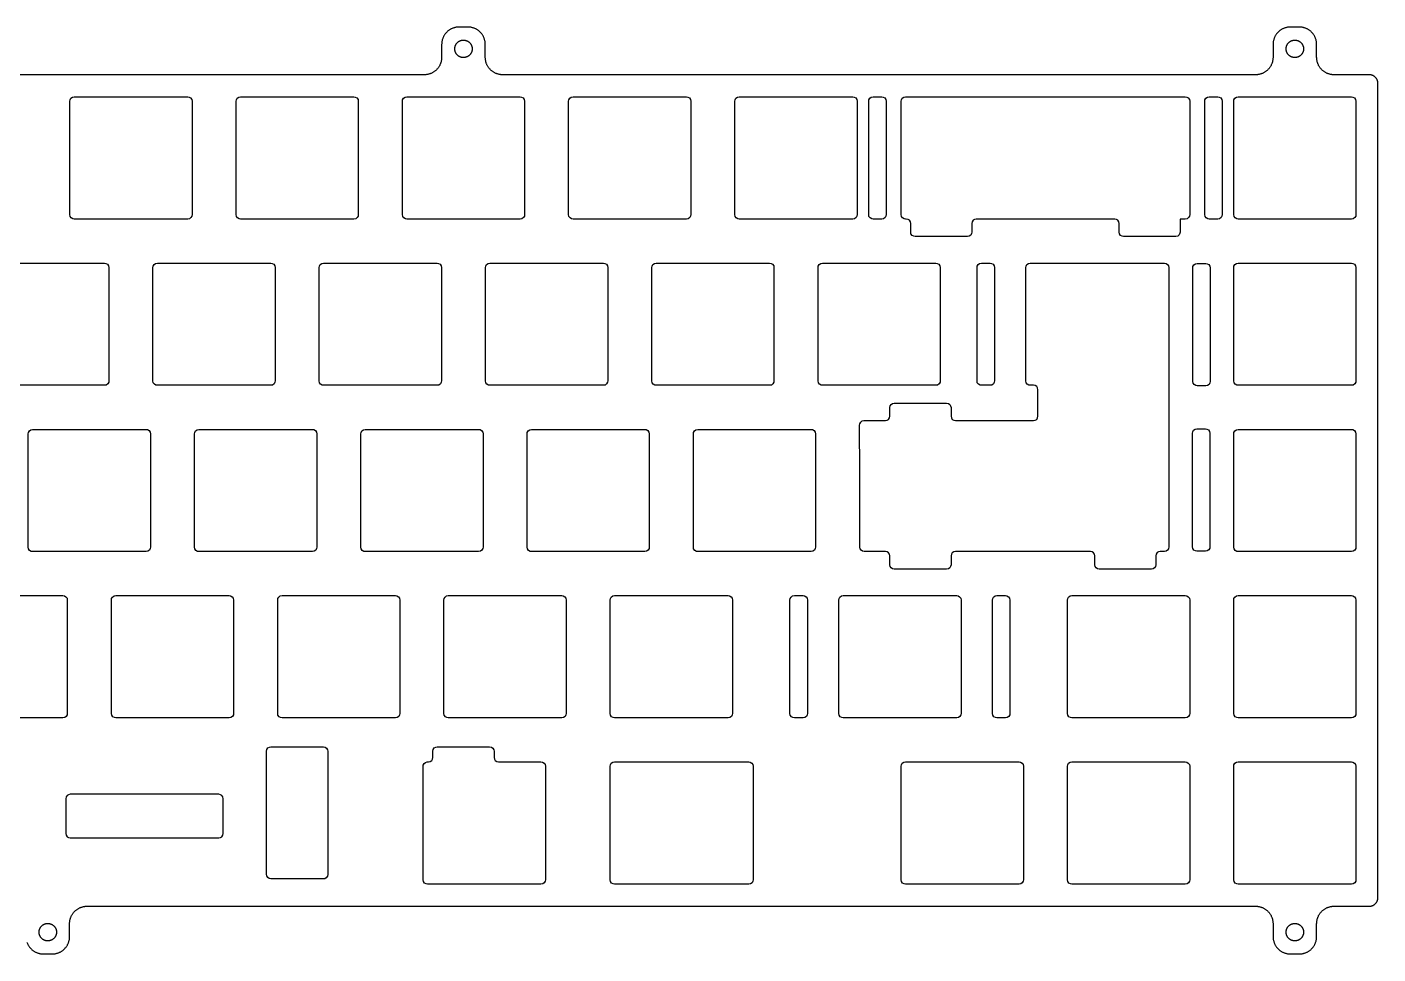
# Model space of a CAD drawing. Header units: millimetres. Extents: x -2 to 303, y -159 to -53.
# Drawn here: x 148.2 to 303, y -158.8 to -52.6 of the extents above; entities that cross this region are included whole.
import ezdxf

# ---------------------------------------------------------------- set-up
doc = ezdxf.new("R2010")
doc.units = ezdxf.units.MM
doc.layers.get('0').update_dxf_attribs({"linetype": 'CONTINUOUS'})

msp = doc.modelspace()

# ---------------------------------------------------------------- linework, layer by layer
msp.add_lwpolyline([(148.21207, -157.45113), (148.23603, -157.51508), (148.26217, -157.57817), (148.29044, -157.64034), (148.32082, -157.7015), (148.35327, -157.76159), (148.38775, -157.82054), (148.42423, -157.87828), (148.46265, -157.93473), (148.50298, -157.98984), (148.54517, -158.04355), (148.58916, -158.09578), (148.63492, -158.14648), (148.68238, -158.19559), (148.73148, -158.24304), (148.78218, -158.2888), (148.83442, -158.33279), (148.88812, -158.37498), (148.94323, -158.41531), (148.99969, -158.45374), (149.05742, -158.49021), (149.11637, -158.52469), (149.17646, -158.55714), (149.23762, -158.58752), (149.29979, -158.61579), (149.36288, -158.64193), (149.42683, -158.66589), (149.49156, -158.68766), (149.557, -158.70721), (149.62306, -158.72451), (149.68968, -158.73954), (149.75677, -158.75229), (149.82426, -158.76274), (149.89206, -158.77089), (149.96011, -158.77671), (150.02831, -158.78021), (150.09659, -158.78137), (151.09659, -158.78137), (151.16487, -158.78021), (151.23308, -158.77671), (151.30112, -158.77089), (151.36892, -158.76274), (151.43641, -158.75229), (151.5035, -158.73954), (151.57012, -158.72451), (151.63618, -158.70721), (151.70162, -158.68766), (151.76635, -158.66589), (151.8303, -158.64193), (151.89339, -158.61579), (151.95556, -158.58752), (152.01672, -158.55714), (152.07681, -158.52469), (152.13576, -158.49021), (152.19349, -158.45374), (152.24995, -158.41531), (152.30506, -158.37498), (152.35877, -158.33279), (152.411, -158.2888), (152.4617, -158.24304), (152.5108, -158.19559), (152.55826, -158.14648), (152.60402, -158.09578), (152.64801, -158.04355), (152.6902, -157.98984), (152.73053, -157.93473), (152.76896, -157.87828), (152.80543, -157.82054), (152.83991, -157.76159), (152.87236, -157.7015), (152.90274, -157.64034), (152.93101, -157.57817), (152.95715, -157.51508), (152.98111, -157.45113), (153.00288, -157.3864), (153.02243, -157.32097), (153.03973, -157.2549), (153.05476, -157.18828), (153.06751, -157.12119), (153.07796, -157.05371), (153.08611, -156.9859), (153.09193, -156.91786), (153.09542, -156.84965), (153.09659, -156.78137), (153.09659, -155.30625), (153.09776, -155.23797), (153.10125, -155.16976), (153.10708, -155.10172), (153.11522, -155.03392), (153.12567, -154.96643), (153.13842, -154.89934), (153.15346, -154.83272), (153.17076, -154.76666), (153.1903, -154.70122), (153.21207, -154.63649), (153.23603, -154.57254), (153.26217, -154.50945), (153.29044, -154.44728), (153.32082, -154.38612), (153.35327, -154.32603), (153.38775, -154.26708), (153.42423, -154.20934), (153.46265, -154.15289), (153.50298, -154.09778), (153.54517, -154.04407), (153.58916, -153.99184), (153.63492, -153.94114), (153.68238, -153.89204), (153.73148, -153.84458), (153.78218, -153.79882), (153.83442, -153.75483), (153.88812, -153.71264), (153.94323, -153.67231), (153.99969, -153.63388), (154.05742, -153.59741), (154.11637, -153.56293), (154.17646, -153.53048), (154.23762, -153.5001), (154.29979, -153.47183), (154.36288, -153.44569), (154.42683, -153.42173), (154.49156, -153.39996), (154.557, -153.38041), (154.62306, -153.36311), (154.68968, -153.34808), (154.75677, -153.33533), (154.82426, -153.32488), (154.89206, -153.31673), (154.96011, -153.31091), (155.02831, -153.30741), (155.09659, -153.30625), (288.97159, -153.30625), (289.03987, -153.30741), (289.10808, -153.31091), (289.17612, -153.31673), (289.24392, -153.32488), (289.31141, -153.33533), (289.3785, -153.34808), (289.44512, -153.36311), (289.51118, -153.38041), (289.57662, -153.39996), (289.64135, -153.42173), (289.7053, -153.44569), (289.76839, -153.47183), (289.83056, -153.5001), (289.89172, -153.53048), (289.95181, -153.56293), (290.01076, -153.59741), (290.06849, -153.63388), (290.12495, -153.67231), (290.18006, -153.71264), (290.23377, -153.75483), (290.286, -153.79882), (290.3367, -153.84458), (290.3858, -153.89204), (290.43326, -153.94114), (290.47902, -153.99184), (290.52301, -154.04407), (290.5652, -154.09778), (290.60553, -154.15289), (290.64396, -154.20934), (290.68043, -154.26708), (290.71491, -154.32603), (290.74736, -154.38612), (290.77774, -154.44728), (290.80601, -154.50945), (290.83215, -154.57254), (290.85611, -154.63649), (290.87788, -154.70122), (290.89743, -154.76666), (290.91473, -154.83272), (290.92976, -154.89934), (290.94251, -154.96643), (290.95296, -155.03392), (290.96111, -155.10172), (290.96693, -155.16976), (290.97042, -155.23797), (290.97159, -155.30625), (290.97159, -156.78137), (290.97276, -156.84965), (290.97625, -156.91786), (290.98208, -156.9859), (290.99022, -157.05371), (291.00067, -157.12119), (291.01342, -157.18828), (291.02846, -157.2549), (291.04576, -157.32097), (291.0653, -157.3864), (291.08707, -157.45113), (291.11103, -157.51508), (291.13717, -157.57817), (291.16544, -157.64034), (291.19582, -157.7015), (291.22827, -157.76159), (291.26275, -157.82054), (291.29923, -157.87828), (291.33765, -157.93473), (291.37798, -157.98984), (291.42017, -158.04355), (291.46416, -158.09578), (291.50992, -158.14648), (291.55738, -158.19559), (291.60648, -158.24304), (291.65718, -158.2888), (291.70942, -158.33279), (291.76312, -158.37498), (291.81823, -158.41531), (291.87469, -158.45374), (291.93242, -158.49021), (291.99137, -158.52469), (292.05146, -158.55714), (292.11262, -158.58752), (292.17479, -158.61579), (292.23788, -158.64193), (292.30183, -158.66589), (292.36656, -158.68766), (292.432, -158.70721), (292.49806, -158.72451), (292.56468, -158.73954), (292.63177, -158.75229), (292.69926, -158.76274), (292.76706, -158.77089), (292.83511, -158.77671), (292.90331, -158.78021), (292.97159, -158.78137), (293.97159, -158.78137), (294.03987, -158.78021), (294.10808, -158.77671), (294.17612, -158.77089), (294.24392, -158.76274), (294.31141, -158.75229), (294.3785, -158.73954), (294.44512, -158.72451), (294.51118, -158.70721), (294.57662, -158.68766), (294.64135, -158.66589), (294.7053, -158.64193), (294.76839, -158.61579), (294.83056, -158.58752), (294.89172, -158.55714), (294.95181, -158.52469), (295.01076, -158.49021), (295.06849, -158.45374), (295.12495, -158.41531), (295.18006, -158.37498), (295.23377, -158.33279), (295.286, -158.2888), (295.3367, -158.24304), (295.3858, -158.19559), (295.43326, -158.14648), (295.47902, -158.09578), (295.52301, -158.04355), (295.5652, -157.98984), (295.60553, -157.93473), (295.64396, -157.87828), (295.68043, -157.82054), (295.71491, -157.76159), (295.74736, -157.7015), (295.77774, -157.64034), (295.80601, -157.57817), (295.83215, -157.51508), (295.85611, -157.45113), (295.87788, -157.3864), (295.89743, -157.32097), (295.91473, -157.2549), (295.92976, -157.18828), (295.94251, -157.12119), (295.95296, -157.05371), (295.96111, -156.9859), (295.96693, -156.91786), (295.97042, -156.84965), (295.97159, -156.78137), (295.97159, -155.30625), (295.97276, -155.23797), (295.97625, -155.16976), (295.98208, -155.10172), (295.99022, -155.03392), (296.00067, -154.96643), (296.01342, -154.89934), (296.02846, -154.83272), (296.04576, -154.76666), (296.0653, -154.70122), (296.08707, -154.63649), (296.11103, -154.57254), (296.13717, -154.50945), (296.16544, -154.44728), (296.19582, -154.38612), (296.22827, -154.32603), (296.26275, -154.26708), (296.29923, -154.20934), (296.33765, -154.15289), (296.37798, -154.09778), (296.42017, -154.04407), (296.46416, -153.99184), (296.50992, -153.94114), (296.55738, -153.89204), (296.60648, -153.84458), (296.65718, -153.79882), (296.70942, -153.75483), (296.76312, -153.71264), (296.81823, -153.67231), (296.87469, -153.63388), (296.93242, -153.59741), (296.99137, -153.56293), (297.05146, -153.53048), (297.11262, -153.5001), (297.17479, -153.47183), (297.23788, -153.44569), (297.30183, -153.42173), (297.36656, -153.39996), (297.432, -153.38041), (297.49806, -153.36311), (297.56468, -153.34808), (297.63177, -153.33533), (297.69926, -153.32488), (297.76706, -153.31673), (297.83511, -153.31091), (297.90331, -153.30741), (297.97159, -153.30625), (301.99709, -153.30625), (302.03123, -153.30567), (302.06533, -153.30392), (302.09936, -153.30101), (302.13326, -153.29693), (302.167, -153.29171), (302.20055, -153.28533), (302.23386, -153.27782), (302.26689, -153.26917), (302.29961, -153.25939), (302.33197, -153.24851), (302.36395, -153.23653), (302.39549, -153.22346), (302.42657, -153.20932), (302.45716, -153.19413), (302.4872, -153.17791), (302.51667, -153.16067), (302.54554, -153.14243), (302.57377, -153.12322), (302.60133, -153.10305), (302.62818, -153.08196), (302.65429, -153.05996), (302.67964, -153.03708), (302.7042, -153.01336), (302.72793, -152.9888), (302.7508, -152.96345), (302.7728, -152.93734), (302.7939, -152.91049), (302.81406, -152.88293), (302.83327, -152.8547), (302.85151, -152.82583), (302.86875, -152.79636), (302.88498, -152.76631), (302.90017, -152.73573), (302.9143, -152.70465), (302.92737, -152.6731), (302.93935, -152.64113), (302.95024, -152.60876), (302.96001, -152.57605), (302.96866, -152.54301), (302.97618, -152.5097), (302.98255, -152.47616), (302.98778, -152.44242), (302.99185, -152.40851), (302.99476, -152.37449), (302.99651, -152.34039), (302.99709, -152.30625), (302.99709, -59.05837), (302.99651, -59.02423), (302.99476, -58.99013), (302.99185, -58.95611), (302.98778, -58.92221), (302.98255, -58.88846), (302.97618, -58.85492), (302.96866, -58.82161), (302.96001, -58.78857), (302.95024, -58.75586), (302.93935, -58.72349), (302.92737, -58.69152), (302.9143, -58.65997), (302.90017, -58.62889), (302.88498, -58.59831), (302.86875, -58.56826), (302.85151, -58.53879), (302.83327, -58.50992), (302.81406, -58.48169), (302.7939, -58.45414), (302.7728, -58.42728), (302.7508, -58.40117), (302.72793, -58.37582), (302.7042, -58.35126), (302.67964, -58.32754), (302.65429, -58.30466), (302.62818, -58.28266), (302.60133, -58.26157), (302.57377, -58.2414), (302.54554, -58.22219), (302.51667, -58.20395), (302.4872, -58.18671), (302.45716, -58.17049), (302.42657, -58.1553), (302.39549, -58.14116), (302.36395, -58.12809), (302.33197, -58.11611), (302.29961, -58.10523), (302.26689, -58.09546), (302.23386, -58.08681), (302.20055, -58.07929), (302.167, -58.07291), (302.13326, -58.06769), (302.09936, -58.06362), (302.06533, -58.0607), (302.03123, -58.05896), (301.99709, -58.05837), (297.97159, -58.05837), (297.90331, -58.05721), (297.83511, -58.05371), (297.76706, -58.04789), (297.69926, -58.03974), (297.63177, -58.02929), (297.56468, -58.01654), (297.49806, -58.00151), (297.432, -57.98421), (297.36656, -57.96466), (297.30183, -57.94289), (297.23788, -57.91893), (297.17479, -57.8928), (297.11262, -57.86452), (297.05146, -57.83414), (296.99137, -57.80169), (296.93242, -57.76721), (296.87469, -57.73074), (296.81823, -57.69231), (296.76312, -57.65198), (296.70942, -57.6098), (296.65718, -57.5658), (296.60648, -57.52004), (296.55738, -57.47259), (296.50992, -57.42348), (296.46416, -57.37278), (296.42017, -57.32055), (296.37798, -57.26685), (296.33765, -57.21173), (296.29923, -57.15528), (296.26275, -57.09754), (296.22827, -57.03859), (296.19582, -56.9785), (296.16544, -56.91734), (296.13717, -56.85517), (296.11103, -56.79208), (296.08707, -56.72813), (296.0653, -56.6634), (296.04576, -56.59797), (296.02846, -56.5319), (296.01342, -56.46528), (296.00067, -56.39819), (295.99022, -56.33071), (295.98208, -56.2629), (295.97625, -56.19486), (295.97276, -56.12665), (295.97159, -56.05837), (295.97159, -54.58337), (295.97042, -54.51509), (295.96693, -54.44689), (295.96111, -54.37884), (295.95296, -54.31104), (295.94251, -54.24355), (295.92976, -54.17646), (295.91473, -54.10984), (295.89743, -54.04378), (295.87788, -53.97834), (295.85611, -53.91361), (295.83215, -53.84966), (295.80601, -53.78657), (295.77774, -53.72441), (295.74736, -53.66324), (295.71491, -53.60315), (295.68043, -53.5442), (295.64396, -53.48647), (295.60553, -53.43001), (295.5652, -53.3749), (295.52301, -53.3212), (295.47902, -53.26897), (295.43326, -53.21827), (295.3858, -53.16916), (295.3367, -53.1217), (295.286, -53.07595), (295.23377, -53.03195), (295.18006, -52.98976), (295.12495, -52.94943), (295.06849, -52.91101), (295.01076, -52.87453), (294.95181, -52.84005), (294.89172, -52.8076), (294.83056, -52.77722), (294.76839, -52.74895), (294.7053, -52.72282), (294.64135, -52.69885), (294.57662, -52.67708), (294.51118, -52.65754), (294.44512, -52.64024), (294.3785, -52.6252), (294.31141, -52.61245), (294.24392, -52.602), (294.17612, -52.59386), (294.10808, -52.58804), (294.03987, -52.58454), (293.97159, -52.58337), (292.97159, -52.58337), (292.90331, -52.58454), (292.83511, -52.58804), (292.76706, -52.59386), (292.69926, -52.602), (292.63177, -52.61245), (292.56468, -52.6252), (292.49806, -52.64024), (292.432, -52.65754), (292.36656, -52.67708), (292.30183, -52.69885), (292.23788, -52.72282), (292.17479, -52.74895), (292.11262, -52.77722), (292.05146, -52.8076), (291.99137, -52.84005), (291.93242, -52.87453), (291.87469, -52.91101), (291.81823, -52.94943), (291.76312, -52.98976), (291.70942, -53.03195), (291.65718, -53.07595), (291.60648, -53.1217), (291.55738, -53.16916), (291.50992, -53.21827), (291.46416, -53.26897), (291.42017, -53.3212), (291.37798, -53.3749), (291.33765, -53.43001), (291.29923, -53.48647), (291.26275, -53.5442), (291.22827, -53.60315), (291.19582, -53.66324), (291.16544, -53.72441), (291.13717, -53.78657), (291.11103, -53.84966), (291.08707, -53.91361), (291.0653, -53.97834), (291.04576, -54.04378), (291.02846, -54.10984), (291.01342, -54.17646), (291.00067, -54.24355), (290.99022, -54.31104), (290.98208, -54.37884), (290.97625, -54.44689), (290.97276, -54.51509), (290.97159, -54.58337), (290.97159, -56.05837), (290.97042, -56.12665), (290.96693, -56.19486), (290.96111, -56.2629), (290.95296, -56.33071), (290.94251, -56.39819), (290.92976, -56.46528), (290.91473, -56.5319), (290.89743, -56.59797), (290.87788, -56.6634), (290.85611, -56.72813), (290.83215, -56.79208), (290.80601, -56.85517), (290.77774, -56.91734), (290.74736, -56.9785), (290.71491, -57.03859), (290.68043, -57.09754), (290.64396, -57.15528), (290.60553, -57.21173), (290.5652, -57.26685), (290.52301, -57.32055), (290.47902, -57.37278), (290.43326, -57.42348), (290.3858, -57.47259), (290.3367, -57.52004), (290.286, -57.5658), (290.23377, -57.6098), (290.18006, -57.65198), (290.12495, -57.69231), (290.06849, -57.73074), (290.01076, -57.76721), (289.95181, -57.80169), (289.89172, -57.83414), (289.83056, -57.86452), (289.76839, -57.8928), (289.7053, -57.91893), (289.64135, -57.94289), (289.57662, -57.96466), (289.51118, -57.98421), (289.44512, -58.00151), (289.3785, -58.01654), (289.31141, -58.02929), (289.24392, -58.03974), (289.17612, -58.04789), (289.10808, -58.05371), (289.03987, -58.05721), (288.97159, -58.05837), (202.72159, -58.05837), (202.65331, -58.05721), (202.58511, -58.05371), (202.51706, -58.04789), (202.44926, -58.03974), (202.38177, -58.02929), (202.31468, -58.01654), (202.24806, -58.00151), (202.182, -57.98421), (202.11656, -57.96466), (202.05183, -57.94289), (201.98788, -57.91893), (201.92479, -57.8928), (201.86262, -57.86452), (201.80146, -57.83414), (201.74137, -57.80169), (201.68242, -57.76721), (201.62469, -57.73074), (201.56823, -57.69231), (201.51312, -57.65198), (201.45942, -57.6098), (201.40718, -57.5658), (201.35648, -57.52004), (201.30738, -57.47259), (201.25992, -57.42348), (201.21416, -57.37278), (201.17017, -57.32055), (201.12798, -57.26685), (201.08765, -57.21173), (201.04923, -57.15528), (201.01275, -57.09754), (200.97827, -57.03859), (200.94582, -56.9785), (200.91544, -56.91734), (200.88717, -56.85517), (200.86103, -56.79208), (200.83707, -56.72813), (200.8153, -56.6634), (200.79576, -56.59797), (200.77846, -56.5319), (200.76342, -56.46528), (200.75067, -56.39819), (200.74022, -56.33071), (200.73208, -56.2629), (200.72625, -56.19486), (200.72276, -56.12665), (200.72159, -56.05837), (200.72159, -54.58337), (200.72042, -54.51509), (200.71693, -54.44689), (200.71111, -54.37884), (200.70296, -54.31104), (200.69251, -54.24355), (200.67976, -54.17646), (200.66473, -54.10984), (200.64743, -54.04378), (200.62788, -53.97834), (200.60611, -53.91361), (200.58215, -53.84966), (200.55601, -53.78657), (200.52774, -53.72441), (200.49736, -53.66324), (200.46491, -53.60315), (200.43043, -53.5442), (200.39396, -53.48647), (200.35553, -53.43001), (200.3152, -53.3749), (200.27301, -53.3212), (200.22902, -53.26897), (200.18326, -53.21827), (200.1358, -53.16916), (200.0867, -53.1217), (200.036, -53.07595), (199.98377, -53.03195), (199.93006, -52.98976), (199.87495, -52.94943), (199.81849, -52.91101), (199.76076, -52.87453), (199.70181, -52.84005), (199.64172, -52.8076), (199.58056, -52.77722), (199.51839, -52.74895), (199.4553, -52.72282), (199.39135, -52.69885), (199.32662, -52.67708), (199.26118, -52.65754), (199.19512, -52.64024), (199.1285, -52.6252), (199.06141, -52.61245), (198.99392, -52.602), (198.92612, -52.59386), (198.85808, -52.58804), (198.78987, -52.58454), (198.72159, -52.58337), (197.72159, -52.58337), (197.65331, -52.58454), (197.58511, -52.58804), (197.51706, -52.59386), (197.44926, -52.602), (197.38177, -52.61245), (197.31468, -52.6252), (197.24806, -52.64024), (197.182, -52.65754), (197.11656, -52.67708), (197.05183, -52.69885), (196.98788, -52.72282), (196.92479, -52.74895), (196.86262, -52.77722), (196.80146, -52.8076), (196.74137, -52.84005), (196.68242, -52.87453), (196.62469, -52.91101), (196.56823, -52.94943), (196.51312, -52.98976), (196.45942, -53.03195), (196.40718, -53.07595), (196.35648, -53.1217), (196.30738, -53.16916), (196.25992, -53.21827), (196.21416, -53.26897), (196.17017, -53.3212), (196.12798, -53.3749), (196.08765, -53.43001), (196.04923, -53.48647), (196.01275, -53.5442), (195.97827, -53.60315), (195.94582, -53.66324), (195.91544, -53.72441), (195.88717, -53.78657), (195.86103, -53.84966), (195.83707, -53.91361), (195.8153, -53.97834), (195.79576, -54.04378), (195.77846, -54.10984), (195.76342, -54.17646), (195.75067, -54.24355), (195.74022, -54.31104), (195.73208, -54.37884), (195.72625, -54.44689), (195.72276, -54.51509), (195.72159, -54.58337), (195.72159, -56.05837), (195.72042, -56.12665), (195.71693, -56.19486), (195.71111, -56.2629), (195.70296, -56.33071), (195.69251, -56.39819), (195.67976, -56.46528), (195.66473, -56.5319), (195.64743, -56.59797), (195.62788, -56.6634), (195.60611, -56.72813), (195.58215, -56.79208), (195.55601, -56.85517), (195.52774, -56.91734), (195.49736, -56.9785), (195.46491, -57.03859), (195.43043, -57.09754), (195.39396, -57.15528), (195.35553, -57.21173), (195.3152, -57.26685), (195.27301, -57.32055), (195.22902, -57.37278), (195.18326, -57.42348), (195.1358, -57.47259), (195.0867, -57.52004), (195.036, -57.5658), (194.98377, -57.6098), (194.93006, -57.65198), (194.87495, -57.69231), (194.81849, -57.73074), (194.76076, -57.76721), (194.70181, -57.80169), (194.64172, -57.83414), (194.58056, -57.86452), (194.51839, -57.8928), (194.4553, -57.91893), (194.39135, -57.94289), (194.32662, -57.96466), (194.26118, -57.98421), (194.19512, -58.00151), (194.1285, -58.01654), (194.06141, -58.02929), (193.99392, -58.03974), (193.92612, -58.04789), (193.85808, -58.05371), (193.78987, -58.05721), (193.72159, -58.05837), (107.47159, -58.05837)])
for points in [[(198.41987, -56.06352), (198.38573, -56.06981), (198.3514, -56.07491), (198.31691, -56.07882), (198.2823, -56.08153), (198.24762, -56.08303), (198.21291, -56.08334), (198.17821, -56.08243), (198.14356, -56.08032), (198.10901, -56.07702), (198.07459, -56.07251), (198.04035, -56.06681), (198.00633, -56.05993), (197.97256, -56.05187), (197.9391, -56.04264), (197.90598, -56.03226), (197.87324, -56.02074), (197.84091, -56.00808), (197.80905, -55.99431), (197.77768, -55.97944), (197.74685, -55.9635), (197.71659, -55.94649), (197.68694, -55.92844), (197.65793, -55.90938), (197.6296, -55.88932), (197.60199, -55.86829), (197.57512, -55.84631), (197.54903, -55.82341), (197.52375, -55.79962), (197.49931, -55.77497), (197.47574, -55.74949), (197.45307, -55.7232), (197.43133, -55.69614), (197.41054, -55.66835), (197.39072, -55.63984), (197.37191, -55.61067), (197.35412, -55.58087), (197.33738, -55.55046), (197.3217, -55.51949), (197.30711, -55.48799), (197.29361, -55.45601), (197.28124, -55.42358), (197.27, -55.39074), (197.25991, -55.35753), (197.25097, -55.32398), (197.2432, -55.29015), (197.23662, -55.25607), (197.23122, -55.22178), (197.22701, -55.18733), (197.224, -55.15274), (197.22219, -55.11808), (197.22159, -55.08337), (197.22219, -55.04867), (197.224, -55.014), (197.22701, -54.97942), (197.23122, -54.94496), (197.23662, -54.91067), (197.2432, -54.87659), (197.25097, -54.84276), (197.25991, -54.80922), (197.27, -54.77601), (197.28124, -54.74317), (197.29361, -54.71073), (197.30711, -54.67875), (197.3217, -54.64726), (197.33738, -54.61629), (197.35412, -54.58588), (197.37191, -54.55607), (197.39072, -54.5269), (197.41054, -54.4984), (197.43133, -54.4706), (197.45307, -54.44354), (197.47574, -54.41726), (197.49931, -54.39177), (197.52375, -54.36712), (197.54903, -54.34333), (197.57512, -54.32044), (197.60199, -54.29846), (197.6296, -54.27743), (197.65793, -54.25737), (197.68694, -54.2383), (197.71659, -54.22025), (197.74685, -54.20325), (197.77768, -54.1873), (197.80905, -54.17243), (197.84091, -54.15867), (197.87324, -54.14601), (197.90598, -54.13448), (197.9391, -54.1241), (197.97256, -54.11488), (198.00633, -54.10682), (198.04035, -54.09993), (198.07459, -54.09424), (198.10901, -54.08973), (198.14356, -54.08642), (198.17821, -54.08431), (198.21291, -54.08341), (198.24762, -54.08371), (198.2823, -54.08522), (198.31691, -54.08793), (198.3514, -54.09183), (198.38573, -54.09694), (198.41987, -54.10323), (198.45377, -54.1107), (198.48739, -54.11934), (198.52069, -54.12915), (198.55362, -54.14011), (198.58616, -54.1522), (198.61826, -54.16541), (198.64988, -54.17973), (198.68099, -54.19514), (198.71154, -54.21162), (198.7415, -54.22915), (198.77083, -54.24771), (198.7995, -54.26727), (198.82748, -54.28782), (198.85473, -54.30933), (198.88121, -54.33177), (198.9069, -54.35512), (198.93176, -54.37934), (198.95577, -54.40441), (198.97889, -54.4303), (199.0011, -54.45698), (199.02237, -54.48441), (199.04267, -54.51256), (199.06199, -54.54141), (199.08029, -54.5709), (199.09756, -54.60101), (199.11378, -54.6317), (199.12891, -54.66294), (199.14296, -54.69468), (199.1559, -54.7269), (199.1677, -54.75954), (199.17837, -54.79257), (199.18789, -54.82595), (199.19624, -54.85964), (199.20342, -54.89361), (199.20941, -54.9278), (199.21422, -54.96217), (199.21783, -54.9967), (199.22024, -55.03133), (199.22144, -55.06602), (199.22144, -55.10073), (199.22024, -55.13542), (199.21783, -55.17005), (199.21422, -55.20457), (199.20941, -55.23895), (199.20342, -55.27314), (199.19624, -55.3071), (199.18789, -55.34079), (199.17837, -55.37418), (199.1677, -55.40721), (199.1559, -55.43985), (199.14296, -55.47206), (199.12891, -55.5038), (199.11378, -55.53504), (199.09756, -55.56573), (199.08029, -55.59585), (199.06199, -55.62534), (199.04267, -55.65418), (199.02237, -55.68233), (199.0011, -55.70977), (198.97889, -55.73644), (198.95577, -55.76233), (198.93176, -55.7874), (198.9069, -55.81163), (198.88121, -55.83497), (198.85473, -55.85741), (198.82748, -55.87892), (198.7995, -55.89947), (198.77083, -55.91904), (198.7415, -55.9376), (198.71154, -55.95513), (198.68099, -55.9716), (198.64988, -55.98701), (198.61826, -56.00133), (198.58616, -56.01455), (198.55362, -56.02664), (198.52069, -56.0376), (198.48739, -56.0474), (198.45377, -56.05605)], [(294.27237, -54.48441), (294.29267, -54.51256), (294.31199, -54.54141), (294.33029, -54.5709), (294.34756, -54.60101), (294.36378, -54.6317), (294.37891, -54.66294), (294.39296, -54.69468), (294.4059, -54.7269), (294.4177, -54.75954), (294.42837, -54.79257), (294.43789, -54.82595), (294.44624, -54.85964), (294.45342, -54.89361), (294.45941, -54.9278), (294.46422, -54.96217), (294.46783, -54.9967), (294.47024, -55.03133), (294.47144, -55.06602), (294.47144, -55.10073), (294.47024, -55.13542), (294.46783, -55.17005), (294.46422, -55.20457), (294.45941, -55.23895), (294.45342, -55.27314), (294.44624, -55.3071), (294.43789, -55.34079), (294.42837, -55.37418), (294.4177, -55.40721), (294.4059, -55.43985), (294.39296, -55.47206), (294.37891, -55.5038), (294.36378, -55.53504), (294.34756, -55.56573), (294.33029, -55.59585), (294.31199, -55.62534), (294.29267, -55.65418), (294.27237, -55.68233), (294.2511, -55.70977), (294.22889, -55.73644), (294.20577, -55.76233), (294.18176, -55.7874), (294.1569, -55.81163), (294.13121, -55.83497), (294.10473, -55.85741), (294.07748, -55.87892), (294.0495, -55.89947), (294.02083, -55.91904), (293.9915, -55.9376), (293.96154, -55.95513), (293.93099, -55.9716), (293.89988, -55.98701), (293.86826, -56.00133), (293.83616, -56.01455), (293.80362, -56.02664), (293.77069, -56.0376), (293.73739, -56.0474), (293.70377, -56.05605), (293.66987, -56.06352), (293.63573, -56.06981), (293.6014, -56.07491), (293.56691, -56.07882), (293.5323, -56.08153), (293.49762, -56.08303), (293.46291, -56.08334), (293.42821, -56.08243), (293.39356, -56.08032), (293.35901, -56.07702), (293.32459, -56.07251), (293.29035, -56.06681), (293.25633, -56.05993), (293.22256, -56.05187), (293.1891, -56.04264), (293.15598, -56.03226), (293.12324, -56.02074), (293.09091, -56.00808), (293.05905, -55.99431), (293.02768, -55.97944), (292.99685, -55.9635), (292.96659, -55.94649), (292.93694, -55.92844), (292.90793, -55.90938), (292.8796, -55.88932), (292.85199, -55.86829), (292.82512, -55.84631), (292.79903, -55.82341), (292.77375, -55.79962), (292.74931, -55.77497), (292.72574, -55.74949), (292.70307, -55.7232), (292.68133, -55.69614), (292.66054, -55.66835), (292.64072, -55.63984), (292.62191, -55.61067), (292.60412, -55.58087), (292.58738, -55.55046), (292.5717, -55.51949), (292.55711, -55.48799), (292.54361, -55.45601), (292.53124, -55.42358), (292.52, -55.39074), (292.50991, -55.35753), (292.50097, -55.32398), (292.4932, -55.29015), (292.48662, -55.25607), (292.48122, -55.22178), (292.47701, -55.18733), (292.474, -55.15274), (292.47219, -55.11808), (292.47159, -55.08337), (292.47219, -55.04867), (292.474, -55.014), (292.47701, -54.97942), (292.48122, -54.94496), (292.48662, -54.91067), (292.4932, -54.87659), (292.50097, -54.84276), (292.50991, -54.80922), (292.52, -54.77601), (292.53124, -54.74317), (292.54361, -54.71073), (292.55711, -54.67875), (292.5717, -54.64726), (292.58738, -54.61629), (292.60412, -54.58588), (292.62191, -54.55607), (292.64072, -54.5269), (292.66054, -54.4984), (292.68133, -54.4706), (292.70307, -54.44354), (292.72574, -54.41726), (292.74931, -54.39177), (292.77375, -54.36712), (292.79903, -54.34333), (292.82512, -54.32044), (292.85199, -54.29846), (292.8796, -54.27743), (292.90793, -54.25737), (292.93694, -54.2383), (292.96659, -54.22025), (292.99685, -54.20325), (293.02768, -54.1873), (293.05905, -54.17243), (293.09091, -54.15867), (293.12324, -54.14601), (293.15598, -54.13448), (293.1891, -54.1241), (293.22256, -54.11488), (293.25633, -54.10682), (293.29035, -54.09993), (293.32459, -54.09424), (293.35901, -54.08973), (293.39356, -54.08642), (293.42821, -54.08431), (293.46291, -54.08341), (293.49762, -54.08371), (293.5323, -54.08522), (293.56691, -54.08793), (293.6014, -54.09183), (293.63573, -54.09694), (293.66987, -54.10323), (293.70377, -54.1107), (293.73739, -54.11934), (293.77069, -54.12915), (293.80362, -54.14011), (293.83616, -54.1522), (293.86826, -54.16541), (293.89988, -54.17973), (293.93099, -54.19514), (293.96154, -54.21162), (293.9915, -54.22915), (294.02083, -54.24771), (294.0495, -54.26727), (294.07748, -54.28782), (294.10473, -54.30933), (294.13121, -54.33177), (294.1569, -54.35512), (294.18176, -54.37934), (294.20577, -54.40441), (294.22889, -54.4303), (294.2511, -54.45698)], [(153.12174, -74.08084), (153.12174, -61.08084), (153.14811, -60.92264), (153.24381, -60.73904), (153.42208, -60.61365), (153.62174, -60.58084), (166.62174, -60.58084), (166.77994, -60.60721), (166.96354, -60.70291), (167.08893, -60.88118), (167.12174, -61.08084), (167.12174, -74.08084), (167.09537, -74.23904), (166.99967, -74.42264), (166.8214, -74.54803), (166.62174, -74.58084), (153.62174, -74.58084), (153.46354, -74.55447), (153.27994, -74.45877), (153.15455, -74.2805)], [(186.17174, -61.08084), (186.17174, -74.08084), (186.14537, -74.23904), (186.04967, -74.42264), (185.8714, -74.54803), (185.67174, -74.58084), (172.67174, -74.58084), (172.51354, -74.55447), (172.32994, -74.45877), (172.20455, -74.2805), (172.17174, -74.08084), (172.17174, -61.08084), (172.19811, -60.92264), (172.29381, -60.73904), (172.47208, -60.61365), (172.67174, -60.58084), (185.67174, -60.58084), (185.82994, -60.60721), (186.01354, -60.70291), (186.13893, -60.88118)], [(204.72174, -74.58084), (191.72174, -74.58084), (191.56354, -74.55447), (191.37994, -74.45877), (191.25455, -74.2805), (191.22174, -74.08084), (191.22174, -61.08084), (191.24811, -60.92264), (191.34381, -60.73904), (191.52208, -60.61365), (191.72174, -60.58084), (204.72174, -60.58084), (204.87994, -60.60721), (205.06354, -60.70291), (205.18893, -60.88118), (205.22174, -61.08084), (205.22174, -74.08084), (205.19537, -74.23904), (205.09967, -74.42264), (204.9214, -74.54803)], [(210.77174, -60.58084), (223.77174, -60.58084), (223.92994, -60.60721), (224.11354, -60.70291), (224.23893, -60.88118), (224.27174, -61.08084), (224.27174, -74.08084), (224.24537, -74.23904), (224.14967, -74.42264), (223.9714, -74.54803), (223.77174, -74.58084), (210.77174, -74.58084), (210.61354, -74.55447), (210.42994, -74.45877), (210.30455, -74.2805), (210.27174, -74.08084), (210.27174, -61.08084), (210.29811, -60.92264), (210.39381, -60.73904), (210.57208, -60.61365)], [(229.32174, -74.08084), (229.32174, -61.08084), (229.34811, -60.92264), (229.44381, -60.73904), (229.62208, -60.61365), (229.82174, -60.58084), (242.82174, -60.58084), (242.97994, -60.60721), (243.16354, -60.70291), (243.28893, -60.88118), (243.32174, -61.08084), (243.32174, -74.08084), (243.29537, -74.23904), (243.19967, -74.42264), (243.0214, -74.54803), (242.82174, -74.58084), (229.82174, -74.58084), (229.66354, -74.55447), (229.47994, -74.45877), (229.35455, -74.2805)], [(246.64674, -61.08084), (246.64674, -74.08084), (246.62037, -74.23904), (246.52467, -74.42264), (246.3464, -74.54803), (246.14674, -74.58084), (245.14674, -74.58084), (244.98854, -74.55447), (244.80494, -74.45877), (244.67955, -74.2805), (244.64674, -74.08084), (244.64674, -61.08084), (244.67311, -60.92264), (244.76881, -60.73904), (244.94708, -60.61365), (245.14674, -60.58084), (246.14674, -60.58084), (246.30494, -60.60721), (246.48854, -60.70291), (246.61393, -60.88118)], [(283.14674, -74.08084), (283.14674, -61.08084), (283.17311, -60.92264), (283.26881, -60.73904), (283.44708, -60.61365), (283.64674, -60.58084), (284.64674, -60.58084), (284.80494, -60.60721), (284.98854, -60.70291), (285.11393, -60.88118), (285.14674, -61.08084), (285.14674, -74.08084), (285.12037, -74.23904), (285.02467, -74.42264), (284.8464, -74.54803), (284.64674, -74.58084), (283.64674, -74.58084), (283.48854, -74.55447), (283.30494, -74.45877), (283.17955, -74.2805)], [(299.97174, -74.58084), (286.97174, -74.58084), (286.81354, -74.55447), (286.62994, -74.45877), (286.50455, -74.2805), (286.47174, -74.08084), (286.47174, -61.08084), (286.49811, -60.92264), (286.59381, -60.73904), (286.77208, -60.61365), (286.97174, -60.58084), (299.97174, -60.58084), (300.12994, -60.60721), (300.31354, -60.70291), (300.43893, -60.88118), (300.47174, -61.08084), (300.47174, -74.08084), (300.44537, -74.23904), (300.34967, -74.42264), (300.1714, -74.54803)], [(157.59674, -80.13084), (157.59674, -93.13084), (157.57037, -93.28904), (157.47467, -93.47264), (157.2964, -93.59803), (157.09674, -93.63084), (144.09674, -93.63084), (143.93854, -93.60447), (143.75494, -93.50877), (143.62955, -93.3305), (143.59674, -93.13084), (143.59674, -80.13084), (143.62311, -79.97264), (143.71881, -79.78904), (143.89708, -79.66365), (144.09674, -79.63084), (157.09674, -79.63084), (157.25494, -79.65721), (157.43854, -79.75291), (157.56393, -79.93118)], [(176.64674, -80.13084), (176.64674, -93.13084), (176.62037, -93.28904), (176.52467, -93.47264), (176.3464, -93.59803), (176.14674, -93.63084), (163.14674, -93.63084), (162.98854, -93.60447), (162.80494, -93.50877), (162.67955, -93.3305), (162.64674, -93.13084), (162.64674, -80.13084), (162.67311, -79.97264), (162.76881, -79.78904), (162.94708, -79.66365), (163.14674, -79.63084), (176.14674, -79.63084), (176.30494, -79.65721), (176.48854, -79.75291), (176.61393, -79.93118)], [(195.19674, -93.63084), (182.19674, -93.63084), (182.03854, -93.60447), (181.85494, -93.50877), (181.72955, -93.3305), (181.69674, -93.13084), (181.69674, -80.13084), (181.72311, -79.97264), (181.81881, -79.78904), (181.99708, -79.66365), (182.19674, -79.63084), (195.19674, -79.63084), (195.35494, -79.65721), (195.53854, -79.75291), (195.66393, -79.93118), (195.69674, -80.13084), (195.69674, -93.13084), (195.67037, -93.28904), (195.57467, -93.47264), (195.3964, -93.59803)], [(214.24674, -93.63084), (201.24674, -93.63084), (201.08854, -93.60447), (200.90494, -93.50877), (200.77955, -93.3305), (200.74674, -93.13084), (200.74674, -80.13084), (200.77311, -79.97264), (200.86881, -79.78904), (201.04708, -79.66365), (201.24674, -79.63084), (214.24674, -79.63084), (214.40494, -79.65721), (214.58854, -79.75291), (214.71393, -79.93118), (214.74674, -80.13084), (214.74674, -93.13084), (214.72037, -93.28904), (214.62467, -93.47264), (214.4464, -93.59803)], [(219.79674, -93.13084), (219.79674, -80.13084), (219.82311, -79.97264), (219.91881, -79.78904), (220.09708, -79.66365), (220.29674, -79.63084), (233.29674, -79.63084), (233.45494, -79.65721), (233.63854, -79.75291), (233.76393, -79.93118), (233.79674, -80.13084), (233.79674, -93.13084), (233.77037, -93.28904), (233.67467, -93.47264), (233.4964, -93.59803), (233.29674, -93.63084), (220.29674, -93.63084), (220.13854, -93.60447), (219.95494, -93.50877), (219.82955, -93.3305)], [(252.84674, -93.13084), (252.82037, -93.28904), (252.72467, -93.47264), (252.5464, -93.59803), (252.34674, -93.63084), (239.34674, -93.63084), (239.18854, -93.60447), (239.00494, -93.50877), (238.87955, -93.3305), (238.84674, -93.13084), (238.84674, -80.13084), (238.87311, -79.97264), (238.96881, -79.78904), (239.14708, -79.66365), (239.34674, -79.63084), (252.34674, -79.63084), (252.50494, -79.65721), (252.68854, -79.75291), (252.81393, -79.93118), (252.84674, -80.13084)], [(259.05924, -80.13084), (259.05924, -93.13084), (259.03287, -93.28904), (258.93717, -93.47264), (258.7589, -93.59803), (258.55924, -93.63084), (257.55924, -93.63084), (257.40104, -93.60447), (257.21744, -93.50877), (257.09205, -93.3305), (257.05924, -93.13084), (257.05924, -80.13084), (257.08561, -79.97264), (257.18131, -79.78904), (257.35958, -79.66365), (257.55924, -79.63084), (258.55924, -79.63084), (258.71744, -79.65721), (258.90104, -79.75291), (259.02643, -79.93118)], [(283.74787, -93.33704), (283.65217, -93.52064), (283.4739, -93.64603), (283.27424, -93.67884), (282.27424, -93.67884), (282.11604, -93.65247), (281.93244, -93.55677), (281.80705, -93.3785), (281.77424, -93.17884), (281.77424, -80.17884), (281.80061, -80.02064), (281.89631, -79.83704), (282.07458, -79.71165), (282.27424, -79.67884), (283.27424, -79.67884), (283.43244, -79.70521), (283.61604, -79.80091), (283.74143, -79.97918), (283.77424, -80.17884), (283.77424, -93.17884)], [(286.47174, -93.13084), (286.47174, -80.13084), (286.49811, -79.97264), (286.59381, -79.78904), (286.77208, -79.66365), (286.97174, -79.63084), (299.97174, -79.63084), (300.12994, -79.65721), (300.31354, -79.75291), (300.43893, -79.93118), (300.47174, -80.13084), (300.47174, -93.13084), (300.44537, -93.28904), (300.34967, -93.47264), (300.1714, -93.59803), (299.97174, -93.63084), (286.97174, -93.63084), (286.81354, -93.60447), (286.62994, -93.50877), (286.50455, -93.3305)], [(148.85924, -98.68084), (161.85924, -98.68084), (162.01744, -98.70721), (162.20104, -98.80291), (162.32643, -98.98118), (162.35924, -99.18084), (162.35924, -112.18084), (162.33287, -112.33904), (162.23717, -112.52264), (162.0589, -112.64803), (161.85924, -112.68084), (148.85924, -112.68084), (148.70104, -112.65447), (148.51744, -112.55877), (148.39205, -112.3805), (148.35924, -112.18084), (148.35924, -99.18084), (148.38561, -99.02264), (148.48131, -98.83904), (148.65958, -98.71365)], [(180.90924, -112.68084), (167.90924, -112.68084), (167.75104, -112.65447), (167.56744, -112.55877), (167.44205, -112.3805), (167.40924, -112.18084), (167.40924, -99.18084), (167.43561, -99.02264), (167.53131, -98.83904), (167.70958, -98.71365), (167.90924, -98.68084), (180.90924, -98.68084), (181.06744, -98.70721), (181.25104, -98.80291), (181.37643, -98.98118), (181.40924, -99.18084), (181.40924, -112.18084), (181.38287, -112.33904), (181.28717, -112.52264), (181.1089, -112.64803)], [(186.95924, -98.68084), (199.95924, -98.68084), (200.11744, -98.70721), (200.30104, -98.80291), (200.42643, -98.98118), (200.45924, -99.18084), (200.45924, -112.18084), (200.43287, -112.33904), (200.33717, -112.52264), (200.1589, -112.64803), (199.95924, -112.68084), (186.95924, -112.68084), (186.80104, -112.65447), (186.61744, -112.55877), (186.49205, -112.3805), (186.45924, -112.18084), (186.45924, -99.18084), (186.48561, -99.02264), (186.58131, -98.83904), (186.75958, -98.71365)], [(219.50924, -99.18084), (219.50924, -112.18084), (219.48287, -112.33904), (219.38717, -112.52264), (219.2089, -112.64803), (219.00924, -112.68084), (206.00924, -112.68084), (205.85104, -112.65447), (205.66744, -112.55877), (205.54205, -112.3805), (205.50924, -112.18084), (205.50924, -99.18084), (205.53561, -99.02264), (205.63131, -98.83904), (205.80958, -98.71365), (206.00924, -98.68084), (219.00924, -98.68084), (219.16744, -98.70721), (219.35104, -98.80291), (219.47643, -98.98118)], [(238.55924, -99.18084), (238.55924, -112.18084), (238.53287, -112.33904), (238.43717, -112.52264), (238.2589, -112.64803), (238.05924, -112.68084), (225.05924, -112.68084), (224.90104, -112.65447), (224.71744, -112.55877), (224.59205, -112.3805), (224.55924, -112.18084), (224.55924, -99.18084), (224.58561, -99.02264), (224.68131, -98.83904), (224.85958, -98.71365), (225.05924, -98.68084), (238.05924, -98.68084), (238.21744, -98.70721), (238.40104, -98.80291), (238.52643, -98.98118)], [(281.74249, -112.12284), (281.74249, -99.12284), (281.76886, -98.96464), (281.86456, -98.78104), (282.04283, -98.65565), (282.24249, -98.62284), (283.24249, -98.62284), (283.40069, -98.64921), (283.58429, -98.74491), (283.70968, -98.92318), (283.74249, -99.12284), (283.74249, -112.12284), (283.71612, -112.28104), (283.62042, -112.46464), (283.44215, -112.59003), (283.24249, -112.62284), (282.24249, -112.62284), (282.08429, -112.59647), (281.90069, -112.50077), (281.7753, -112.3225)], [(286.97174, -98.68084), (299.97174, -98.68084), (300.12994, -98.70721), (300.31354, -98.80291), (300.43893, -98.98118), (300.47174, -99.18084), (300.47174, -112.18084), (300.44537, -112.33904), (300.34967, -112.52264), (300.1714, -112.64803), (299.97174, -112.68084), (286.97174, -112.68084), (286.81354, -112.65447), (286.62994, -112.55877), (286.50455, -112.3805), (286.47174, -112.18084), (286.47174, -99.18084), (286.49811, -99.02264), (286.59381, -98.83904), (286.77208, -98.71365)], [(138.83424, -131.23084), (138.83424, -118.23084), (138.86061, -118.07264), (138.95631, -117.88904), (139.13458, -117.76365), (139.33424, -117.73084), (152.33424, -117.73084), (152.49244, -117.75721), (152.67604, -117.85291), (152.80143, -118.03118), (152.83424, -118.23084), (152.83424, -131.23084), (152.80787, -131.38904), (152.71217, -131.57264), (152.5339, -131.69803), (152.33424, -131.73084), (139.33424, -131.73084), (139.17604, -131.70447), (138.99244, -131.60877), (138.86705, -131.4305)], [(171.38424, -131.73084), (158.38424, -131.73084), (158.22604, -131.70447), (158.04244, -131.60877), (157.91705, -131.4305), (157.88424, -131.23084), (157.88424, -118.23084), (157.91061, -118.07264), (158.00631, -117.88904), (158.18458, -117.76365), (158.38424, -117.73084), (171.38424, -117.73084), (171.54244, -117.75721), (171.72604, -117.85291), (171.85143, -118.03118), (171.88424, -118.23084), (171.88424, -131.23084), (171.85787, -131.38904), (171.76217, -131.57264), (171.5839, -131.69803)], [(190.43424, -131.73084), (177.43424, -131.73084), (177.27604, -131.70447), (177.09244, -131.60877), (176.96705, -131.4305), (176.93424, -131.23084), (176.93424, -118.23084), (176.96061, -118.07264), (177.05631, -117.88904), (177.23458, -117.76365), (177.43424, -117.73084), (190.43424, -117.73084), (190.59244, -117.75721), (190.77604, -117.85291), (190.90143, -118.03118), (190.93424, -118.23084), (190.93424, -131.23084), (190.90787, -131.38904), (190.81217, -131.57264), (190.6339, -131.69803)], [(195.98424, -131.23084), (195.98424, -118.23084), (196.01061, -118.07264), (196.10631, -117.88904), (196.28458, -117.76365), (196.48424, -117.73084), (209.48424, -117.73084), (209.64244, -117.75721), (209.82604, -117.85291), (209.95143, -118.03118), (209.98424, -118.23084), (209.98424, -131.23084), (209.95787, -131.38904), (209.86217, -131.57264), (209.6839, -131.69803), (209.48424, -131.73084), (196.48424, -131.73084), (196.32604, -131.70447), (196.14244, -131.60877), (196.01705, -131.4305)], [(215.53424, -117.73084), (228.53424, -117.73084), (228.69244, -117.75721), (228.87604, -117.85291), (229.00143, -118.03118), (229.03424, -118.23084), (229.03424, -131.23084), (229.00787, -131.38904), (228.91217, -131.57264), (228.7339, -131.69803), (228.53424, -131.73084), (215.53424, -131.73084), (215.37604, -131.70447), (215.19244, -131.60877), (215.06705, -131.4305), (215.03424, -131.23084), (215.03424, -118.23084), (215.06061, -118.07264), (215.15631, -117.88904), (215.33458, -117.76365)], [(237.62799, -118.23084), (237.62799, -131.23084), (237.60162, -131.38904), (237.50592, -131.57264), (237.32765, -131.69803), (237.12799, -131.73084), (236.12799, -131.73084), (235.96979, -131.70447), (235.78619, -131.60877), (235.6608, -131.4305), (235.62799, -131.23084), (235.62799, -118.23084), (235.65436, -118.07264), (235.75006, -117.88904), (235.92833, -117.76365), (236.12799, -117.73084), (237.12799, -117.73084), (237.28619, -117.75721), (237.46979, -117.85291), (237.59518, -118.03118)], [(241.22799, -131.23084), (241.22799, -118.23084), (241.25436, -118.07264), (241.35006, -117.88904), (241.52833, -117.76365), (241.72799, -117.73084), (254.72799, -117.73084), (254.88619, -117.75721), (255.06979, -117.85291), (255.19518, -118.03118), (255.22799, -118.23084), (255.22799, -131.23084), (255.20162, -131.38904), (255.10592, -131.57264), (254.92765, -131.69803), (254.72799, -131.73084), (241.72799, -131.73084), (241.56979, -131.70447), (241.38619, -131.60877), (241.2608, -131.4305)], [(259.32799, -117.73084), (260.32799, -117.73084), (260.48619, -117.75721), (260.66979, -117.85291), (260.79518, -118.03118), (260.82799, -118.23084), (260.82799, -131.23084), (260.80162, -131.38904), (260.70592, -131.57264), (260.52765, -131.69803), (260.32799, -131.73084), (259.32799, -131.73084), (259.16979, -131.70447), (258.98619, -131.60877), (258.8608, -131.4305), (258.82799, -131.23084), (258.82799, -118.23084), (258.85436, -118.07264), (258.95006, -117.88904), (259.12833, -117.76365)], [(267.92174, -117.73084), (280.92174, -117.73084), (281.07994, -117.75721), (281.26354, -117.85291), (281.38893, -118.03118), (281.42174, -118.23084), (281.42174, -131.23084), (281.39537, -131.38904), (281.29967, -131.57264), (281.1214, -131.69803), (280.92174, -131.73084), (267.92174, -131.73084), (267.76354, -131.70447), (267.57994, -131.60877), (267.45455, -131.4305), (267.42174, -131.23084), (267.42174, -118.23084), (267.44811, -118.07264), (267.54381, -117.88904), (267.72208, -117.76365)], [(286.97174, -117.73084), (299.97174, -117.73084), (300.12994, -117.75721), (300.31354, -117.85291), (300.43893, -118.03118), (300.47174, -118.23084), (300.47174, -131.23084), (300.44537, -131.38904), (300.34967, -131.57264), (300.1714, -131.69803), (299.97174, -131.73084), (286.97174, -131.73084), (286.81354, -131.70447), (286.62994, -131.60877), (286.50455, -131.4305), (286.47174, -131.23084), (286.47174, -118.23084), (286.49811, -118.07264), (286.59381, -117.88904), (286.77208, -117.76365)], [(175.66549, -149.6858), (175.66549, -135.55353), (175.6983, -135.35387), (175.82369, -135.1756), (176.00729, -135.0799), (176.16549, -135.05353), (182.16549, -135.05353), (182.36515, -135.08634), (182.54342, -135.21173), (182.63912, -135.39533), (182.66549, -135.55353), (182.66549, -149.6858), (182.63268, -149.88546), (182.50729, -150.06373), (182.32369, -150.15944), (182.16549, -150.1858), (176.16549, -150.1858), (175.96583, -150.153), (175.78756, -150.0276), (175.69186, -149.84401)], [(215.53449, -136.78084), (230.91549, -136.78084), (231.08032, -136.79989), (231.27403, -136.90216), (231.38661, -137.081), (231.41549, -137.28084), (231.41549, -150.28084), (231.38912, -150.43904), (231.29342, -150.62264), (231.11515, -150.74803), (230.91549, -150.78084), (215.53449, -150.78084), (215.37629, -150.75447), (215.19269, -150.65877), (215.0673, -150.4805), (215.03449, -150.28084), (215.03449, -137.28084), (215.06086, -137.12264), (215.15656, -136.93904), (215.33483, -136.81365)], [(262.37174, -137.28084), (262.37174, -150.28084), (262.34537, -150.43904), (262.24967, -150.62264), (262.0714, -150.74803), (261.87174, -150.78084), (248.87174, -150.78084), (248.71354, -150.75447), (248.52994, -150.65877), (248.40455, -150.4805), (248.37174, -150.28084), (248.37174, -137.28084), (248.39811, -137.12264), (248.49381, -136.93904), (248.67208, -136.81365), (248.87174, -136.78084), (261.87174, -136.78084), (262.02994, -136.80721), (262.21354, -136.90291), (262.33893, -137.08118)], [(280.92174, -150.78084), (267.92174, -150.78084), (267.76354, -150.75447), (267.57994, -150.65877), (267.45455, -150.4805), (267.42174, -150.28084), (267.42174, -137.28084), (267.44811, -137.12264), (267.54381, -136.93904), (267.72208, -136.81365), (267.92174, -136.78084), (280.92174, -136.78084), (281.07994, -136.80721), (281.26354, -136.90291), (281.38893, -137.08118), (281.42174, -137.28084), (281.42174, -150.28084), (281.39537, -150.43904), (281.29967, -150.62264), (281.1214, -150.74803)], [(286.97174, -136.78084), (299.97174, -136.78084), (300.12994, -136.80721), (300.31354, -136.90291), (300.43893, -137.08118), (300.47174, -137.28084), (300.47174, -150.28084), (300.44537, -150.43904), (300.34967, -150.62264), (300.1714, -150.74803), (299.97174, -150.78084), (286.97174, -150.78084), (286.81354, -150.75447), (286.62994, -150.65877), (286.50455, -150.4805), (286.47174, -150.28084), (286.47174, -137.28084), (286.49811, -137.12264), (286.59381, -136.93904), (286.77208, -136.81365)], [(149.60622, -156.14296), (149.61162, -156.10867), (149.6182, -156.07459), (149.62597, -156.04076), (149.63491, -156.00722), (149.645, -155.97401), (149.65624, -155.94116), (149.66861, -155.90873), (149.68211, -155.87675), (149.6967, -155.84526), (149.71238, -155.81429), (149.72912, -155.78388), (149.74691, -155.75407), (149.76572, -155.7249), (149.78554, -155.6964), (149.80633, -155.6686), (149.82807, -155.64154), (149.85074, -155.61526), (149.87431, -155.58977), (149.89875, -155.56512), (149.92403, -155.54133), (149.95012, -155.51844), (149.97699, -155.49646), (150.0046, -155.47543), (150.03293, -155.45537), (150.06194, -155.4363), (150.09159, -155.41825), (150.12185, -155.40125), (150.15268, -155.3853), (150.18405, -155.37043), (150.21591, -155.35666), (150.24824, -155.34401), (150.28098, -155.33248), (150.3141, -155.3221), (150.34756, -155.31287), (150.38133, -155.30482), (150.41535, -155.29793), (150.44959, -155.29224), (150.48401, -155.28773), (150.51856, -155.28442), (150.55321, -155.28231), (150.58791, -155.28141), (150.62262, -155.28171), (150.6573, -155.28322), (150.69191, -155.28592), (150.7264, -155.28983), (150.76073, -155.29494), (150.79487, -155.30123), (150.82877, -155.3087), (150.86239, -155.31734), (150.89569, -155.32715), (150.92862, -155.3381), (150.96116, -155.3502), (150.99326, -155.36341), (151.02488, -155.37773), (151.05599, -155.39314), (151.08654, -155.40962), (151.1165, -155.42715), (151.14583, -155.44571), (151.1745, -155.46527), (151.20248, -155.48582), (151.22973, -155.50733), (151.25621, -155.52977), (151.2819, -155.55312), (151.30676, -155.57734), (151.33077, -155.60241), (151.35389, -155.6283), (151.3761, -155.65498), (151.39737, -155.68241), (151.41767, -155.71056), (151.43699, -155.7394), (151.45529, -155.7689), (151.47256, -155.79901), (151.48878, -155.8297), (151.50391, -155.86094), (151.51796, -155.89268), (151.5309, -155.92489), (151.5427, -155.95754), (151.55337, -155.99057), (151.56289, -156.02395), (151.57124, -156.05764), (151.57842, -156.0916), (151.58441, -156.12579), (151.58922, -156.16017), (151.59283, -156.1947), (151.59524, -156.22932), (151.59644, -156.26402), (151.59644, -156.29873), (151.59524, -156.33342), (151.59283, -156.36805), (151.58922, -156.40257), (151.58441, -156.43695), (151.57842, -156.47114), (151.57124, -156.5051), (151.56289, -156.53879), (151.55337, -156.57218), (151.5427, -156.60521), (151.5309, -156.63785), (151.51796, -156.67006), (151.50391, -156.7018), (151.48878, -156.73304), (151.47256, -156.76373), (151.45529, -156.79385), (151.43699, -156.82334), (151.41767, -156.85218), (151.39737, -156.88033), (151.3761, -156.90777), (151.35389, -156.93444), (151.33077, -156.96033), (151.30676, -156.9854), (151.2819, -157.00963), (151.25621, -157.03297), (151.22973, -157.05541), (151.20248, -157.07692), (151.1745, -157.09747), (151.14583, -157.11704), (151.1165, -157.1356), (151.08654, -157.15312), (151.05599, -157.1696), (151.02488, -157.18501), (150.99326, -157.19933), (150.96116, -157.21255), (150.92862, -157.22464), (150.89569, -157.23559), (150.86239, -157.2454), (150.82877, -157.25404), (150.79487, -157.26152), (150.76073, -157.26781), (150.7264, -157.27291), (150.69191, -157.27682), (150.6573, -157.27953), (150.62262, -157.28103), (150.58791, -157.28133), (150.55321, -157.28043), (150.51856, -157.27832), (150.48401, -157.27501), (150.44959, -157.27051), (150.41535, -157.26481), (150.38133, -157.25793), (150.34756, -157.24987), (150.3141, -157.24064), (150.28098, -157.23026), (150.24824, -157.21873), (150.21591, -157.20608), (150.18405, -157.19231), (150.15268, -157.17744), (150.12185, -157.1615), (150.09159, -157.14449), (150.06194, -157.12644), (150.03293, -157.10738), (150.0046, -157.08732), (149.97699, -157.06629), (149.95012, -157.04431), (149.92403, -157.02141), (149.89875, -156.99762), (149.87431, -156.97297), (149.85074, -156.94749), (149.82807, -156.9212), (149.80633, -156.89414), (149.78554, -156.86635), (149.76572, -156.83784), (149.74691, -156.80867), (149.72912, -156.77886), (149.71238, -156.74846), (149.6967, -156.71749), (149.68211, -156.68599), (149.66861, -156.65401), (149.65624, -156.62158), (149.645, -156.58874), (149.63491, -156.55553), (149.62597, -156.52198), (149.6182, -156.48815), (149.61162, -156.45407), (149.60622, -156.41978), (149.60201, -156.38532), (149.599, -156.35074), (149.59719, -156.31608), (149.59659, -156.28137), (149.59719, -156.24666), (149.599, -156.212), (149.60201, -156.17742)], [(292.52, -155.97401), (292.53124, -155.94116), (292.54361, -155.90873), (292.55711, -155.87675), (292.5717, -155.84526), (292.58738, -155.81429), (292.60412, -155.78388), (292.62191, -155.75407), (292.64072, -155.7249), (292.66054, -155.6964), (292.68133, -155.6686), (292.70307, -155.64154), (292.72574, -155.61526), (292.74931, -155.58977), (292.77375, -155.56512), (292.79903, -155.54133), (292.82512, -155.51844), (292.85199, -155.49646), (292.8796, -155.47543), (292.90793, -155.45537), (292.93694, -155.4363), (292.96659, -155.41825), (292.99685, -155.40125), (293.02768, -155.3853), (293.05905, -155.37043), (293.09091, -155.35666), (293.12324, -155.34401), (293.15598, -155.33248), (293.1891, -155.3221), (293.22256, -155.31287), (293.25633, -155.30482), (293.29035, -155.29793), (293.32459, -155.29224), (293.35901, -155.28773), (293.39356, -155.28442), (293.42821, -155.28231), (293.46291, -155.28141), (293.49762, -155.28171), (293.5323, -155.28322), (293.56691, -155.28592), (293.6014, -155.28983), (293.63573, -155.29494), (293.66987, -155.30123), (293.70377, -155.3087), (293.73739, -155.31734), (293.77069, -155.32715), (293.80362, -155.3381), (293.83616, -155.3502), (293.86826, -155.36341), (293.89988, -155.37773), (293.93099, -155.39314), (293.96154, -155.40962), (293.9915, -155.42715), (294.02083, -155.44571), (294.0495, -155.46527), (294.07748, -155.48582), (294.10473, -155.50733), (294.13121, -155.52977), (294.1569, -155.55312), (294.18176, -155.57734), (294.20577, -155.60241), (294.22889, -155.6283), (294.2511, -155.65498), (294.27237, -155.68241), (294.29267, -155.71056), (294.31199, -155.7394), (294.33029, -155.7689), (294.34756, -155.79901), (294.36378, -155.8297), (294.37891, -155.86094), (294.39296, -155.89268), (294.4059, -155.92489), (294.4177, -155.95754), (294.42837, -155.99057), (294.43789, -156.02395), (294.44624, -156.05764), (294.45342, -156.0916), (294.45941, -156.12579), (294.46422, -156.16017), (294.46783, -156.1947), (294.47024, -156.22932), (294.47144, -156.26402), (294.47144, -156.29873), (294.47024, -156.33342), (294.46783, -156.36805), (294.46422, -156.40257), (294.45941, -156.43695), (294.45342, -156.47114), (294.44624, -156.5051), (294.43789, -156.53879), (294.42837, -156.57218), (294.4177, -156.60521), (294.4059, -156.63785), (294.39296, -156.67006), (294.37891, -156.7018), (294.36378, -156.73304), (294.34756, -156.76373), (294.33029, -156.79385), (294.31199, -156.82334), (294.29267, -156.85218), (294.27237, -156.88033), (294.2511, -156.90777), (294.22889, -156.93444), (294.20577, -156.96033), (294.18176, -156.9854), (294.1569, -157.00963), (294.13121, -157.03297), (294.10473, -157.05541), (294.07748, -157.07692), (294.0495, -157.09747), (294.02083, -157.11704), (293.9915, -157.1356), (293.96154, -157.15312), (293.93099, -157.1696), (293.89988, -157.18501), (293.86826, -157.19933), (293.83616, -157.21255), (293.80362, -157.22464), (293.77069, -157.23559), (293.73739, -157.2454), (293.70377, -157.25404), (293.66987, -157.26152), (293.63573, -157.26781), (293.6014, -157.27291), (293.56691, -157.27682), (293.5323, -157.27953), (293.49762, -157.28103), (293.46291, -157.28133), (293.42821, -157.28043), (293.39356, -157.27832), (293.35901, -157.27501), (293.32459, -157.27051), (293.29035, -157.26481), (293.25633, -157.25793), (293.22256, -157.24987), (293.1891, -157.24064), (293.15598, -157.23026), (293.12324, -157.21873), (293.09091, -157.20608), (293.05905, -157.19231), (293.02768, -157.17744), (292.99685, -157.1615), (292.96659, -157.14449), (292.93694, -157.12644), (292.90793, -157.10738), (292.8796, -157.08732), (292.85199, -157.06629), (292.82512, -157.04431), (292.79903, -157.02141), (292.77375, -156.99762), (292.74931, -156.97297), (292.72574, -156.94749), (292.70307, -156.9212), (292.68133, -156.89414), (292.66054, -156.86635), (292.64072, -156.83784), (292.62191, -156.80867), (292.60412, -156.77886), (292.58738, -156.74846), (292.5717, -156.71749), (292.55711, -156.68599), (292.54361, -156.65401), (292.53124, -156.62158), (292.52, -156.58874), (292.50991, -156.55553), (292.50097, -156.52198), (292.4932, -156.48815), (292.48662, -156.45407), (292.48122, -156.41978), (292.47701, -156.38532), (292.474, -156.35074), (292.47219, -156.31608), (292.47159, -156.28137), (292.47219, -156.24666), (292.474, -156.212), (292.47701, -156.17742), (292.48122, -156.14296), (292.48662, -156.10867), (292.4932, -156.07459), (292.50097, -156.04076), (292.50991, -156.00722)]]:
    msp.add_lwpolyline(points, close=True)
for points in [[(280.92174, -60.58084), (281.07994, -60.60721), (281.26354, -60.70291), (281.38893, -60.88118), (281.42174, -61.08084), (281.42174, -74.08084), (281.39537, -74.23904), (281.29967, -74.42264), (281.1214, -74.54803), (280.92174, -74.58084), (280.33469, -74.58084), (280.33469, -76.08802), (280.30976, -76.21834), (280.23549, -76.40655), (280.06383, -76.5423), (279.83474, -76.58084), (273.83474, -76.58084), (273.67654, -76.55447), (273.49294, -76.45877), (273.36755, -76.2805), (273.33474, -76.08084), (273.33474, -75.08084, 0.414213562), (272.83474, -74.58084), (256.95874, -74.58084, 0.414213562), (256.45874, -75.08084), (256.45874, -76.08084), (256.43237, -76.23904), (256.33667, -76.42264), (256.1584, -76.54803), (255.95874, -76.58084), (249.95874, -76.58084), (249.80054, -76.55447), (249.61694, -76.45877), (249.49155, -76.2805), (249.45874, -76.08084), (249.45874, -75.08084, 0.414213562), (248.95874, -74.58084), (248.87174, -74.58084), (248.71354, -74.55447), (248.52994, -74.45877), (248.40455, -74.2805), (248.37174, -74.08084), (248.37174, -61.08084), (248.39811, -60.92264), (248.49381, -60.73904), (248.67208, -60.61365), (248.87174, -60.58084)], [(262.65924, -93.13084), (262.65924, -80.13084), (262.68561, -79.97264), (262.78131, -79.78904), (262.95958, -79.66365), (263.15924, -79.63084), (278.54024, -79.63084, -0.414213562), (279.04024, -80.13084), (279.04024, -112.15372, -0.414213562), (278.54024, -112.65372), (278.04849, -112.65372, 0.414213562), (277.54849, -113.15372), (277.54849, -114.18084, -0.414212977), (277.04849, -114.68084), (271.04849, -114.68084, -0.414213562), (270.54849, -114.18084), (270.54849, -113.18084, 0.414213562), (270.04849, -112.68084), (254.57749, -112.68084, 0.414213562), (254.07749, -113.18084), (254.07749, -114.18084, -0.414212977), (253.57749, -114.68084), (247.57749, -114.68084, -0.414213562), (247.07749, -114.18084), (247.07749, -113.18084, 0.414213562), (246.57749, -112.68084), (244.12866, -112.68084, -0.414213562), (243.62866, -112.18084), (243.62866, -111.20131), (243.62592, -111.18146), (243.62583, -111.10688), (243.62556, -110.88952), (243.62513, -110.53896), (243.62485, -110.31671), (243.62454, -110.06475), (243.62419, -109.78426), (243.62381, -109.47646), (243.6234, -109.14252), (243.62296, -108.78365), (243.62248, -108.40105), (243.62198, -107.99591), (243.62146, -107.56942), (243.6209, -107.12278), (243.62033, -106.65718), (243.61973, -106.17383), (243.61911, -105.67392), (243.61847, -105.15864), (243.61782, -104.62919), (243.61715, -104.08677), (243.61646, -103.53257), (243.61576, -102.96778), (243.61505, -102.39361), (243.61433, -101.81124), (243.6136, -101.22188), (243.61286, -100.62672), (243.61212, -100.02696), (243.61137, -99.42379), (243.61062, -98.8184), (243.60987, -98.212), (243.63604, -98.0441), (243.73151, -97.84918), (243.90962, -97.7159), (244.10924, -97.68084), (246.57749, -97.68084, 0.414213562), (247.07749, -97.18084), (247.07749, -96.18084, -0.414213562), (247.57749, -95.68084), (253.57749, -95.68084, -0.414213562), (254.07749, -96.18084), (254.07749, -97.18084, 0.414213562), (254.57749, -97.68084), (263.54024, -97.68084, 0.414213562), (264.04024, -97.18084), (264.04024, -94.13084, 0.414213562), (263.54024, -93.63084), (263.15924, -93.63084), (263.00104, -93.60447), (262.81744, -93.50877), (262.69205, -93.3305)], [(195.22149, -135.05353), (201.22149, -135.05353), (201.42115, -135.08634), (201.59942, -135.21173), (201.69512, -135.39533), (201.72149, -135.55353), (201.72149, -136.2735, 0.413674742), (202.22057, -136.7735), (207.10299, -136.78084), (207.26627, -136.803), (207.46061, -136.90401), (207.57389, -137.08144), (207.60299, -137.28084), (207.60299, -150.28084), (207.57662, -150.43904), (207.48092, -150.62264), (207.30265, -150.74803), (207.10299, -150.78084), (194.10299, -150.78084), (193.94479, -150.75447), (193.76119, -150.65877), (193.6358, -150.4805), (193.60299, -150.28084), (193.60299, -137.28084), (193.6174, -137.1649), (193.7018, -136.96154), (193.85618, -136.82746), (194.07503, -136.78174), (194.22814, -136.77915, 0.410323267), (194.72149, -136.27919), (194.72149, -135.55353), (194.7543, -135.35387), (194.87969, -135.1756), (195.06329, -135.0799)], [(170.17417, -145.49072, 0.414213562), (170.67417, -144.99072), (170.67417, -140.99072, 0.414213562), (170.17417, -140.49072), (153.17417, -140.49072, 0.414213562), (152.67417, -140.99072), (152.67417, -144.99072, 0.414213562), (153.17417, -145.49072)]]:
    msp.add_lwpolyline(points, format="xyb", close=True)

doc.saveas('drawing.dxf')
